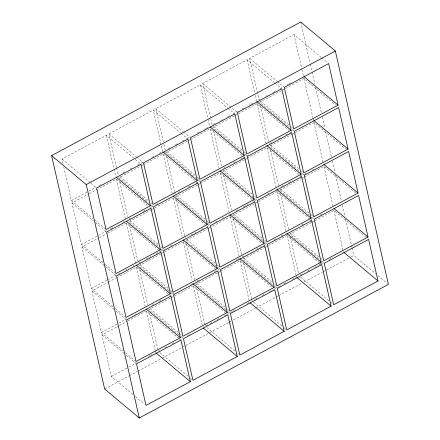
<?xml version="1.0" encoding="UTF-8"?>
<svg xmlns="http://www.w3.org/2000/svg" width="440" height="440" viewBox="0 0 440 440"><rect width="100%" height="100%" fill="white"/><g stroke="black" fill="none" stroke-linecap="round" stroke-linejoin="round"><path stroke-width="0.33" stroke-dasharray="2.2 1.65" d="M63.014 163.631L61.969 159.011L106.326 135.223L134.662 158.945M116.529 167.497L108.884 133.848L153.246 110.061L180.532 132.902M163.301 141.674L155.804 108.686L200.167 84.892L227.453 107.74M210.518 117.832L202.725 83.523L247.088 59.73L274.373 82.577M257.593 93.33L249.645 58.361L294.008 34.568L321.288 57.415M63.767 166.93L71.412 200.58L88.193 191.576M88.792 191.257L95.986 187.396M99.583 185.471L101.382 184.503M123.123 172.843L124.922 171.881M130.317 168.988L132.116 168.02M137.511 165.127L140.508 163.521M141.108 163.196L144.106 161.59M151.899 157.41L155.496 155.485M159.093 153.555L162.69 151.624L153.246 110.061M168.245 148.643L170.044 147.68M175.439 144.788L177.238 143.825M182.633 140.927L184.431 139.964M186.83 138.677L190.427 136.752M197.021 133.216L200.618 131.285M204.215 129.355L205.414 128.711M206.014 128.392L207.812 127.424M215.166 123.481L212.168 125.087L210.672 118.492M220.561 120.588L222.36 119.625M227.755 116.732L229.554 115.764M233.151 113.839L237.347 111.584M242.143 109.016L245.74 107.085M249.337 105.155L250.536 104.511M251.136 104.192L252.934 103.23M260.288 99.281L259.089 99.924L257.741 93.99M265.683 96.388L267.482 95.425M272.877 92.532L274.676 91.57M280.071 88.671L283.668 86.746M287.265 84.816L288.464 84.172M289.064 83.853L290.862 82.885M102.911 262.554L81.4 244.541L71.957 202.978L88.737 193.974M89.337 193.655L116.314 179.185L147.796 205.546M142.852 164.956L118.877 177.815L138.815 194.507M143.451 164.632L163.235 154.022L196.29 181.698M187.374 141.075L165.792 152.653L188.881 171.98M187.974 140.756L189.772 139.788M190.372 139.469L210.155 128.859L243.21 156.536M234.295 115.913L212.713 127.485L227.409 139.788M234.894 115.594L257.076 103.697L289.08 130.493M284.812 88.82L259.633 102.322L277.475 117.26M285.411 88.501L303.996 78.535L335.478 104.891M81.4 244.541L105.974 231.363M110.77 228.789L113.168 227.502M122.76 222.36L124.559 221.397M128.92 219.06L130.719 218.091M143.303 211.343L145.101 210.381M150.496 207.488L152.895 206.201M155.892 204.589L158.29 203.308M178.233 192.61L180.031 191.648M188.424 187.143L190.223 186.181M195.619 183.288L199.815 181.038M223.355 168.41L225.154 167.448M233.547 162.943L235.345 161.981M240.74 159.088L242.539 158.125M243.139 157.801L248.534 154.907M269.676 143.572L273.273 141.642M278.669 138.749L280.467 137.781M285.863 134.888L287.661 133.925M290.059 132.638L293.656 130.708M112.899 306.52L91.388 288.508L81.945 246.939L98.731 237.941M99.33 237.617L107.118 233.437M107.718 233.118L126.302 223.152L158.835 250.388M151.641 209.561L128.865 221.777L149.853 239.349M152.24 209.242L154.038 208.274M154.638 207.955L173.222 197.989L205.233 224.785M197.362 185.042L175.786 196.614L176.831 197.494M197.962 184.718L199.76 183.755M200.36 183.436L220.143 172.827L252.148 199.623M244.282 159.88L222.701 171.452L249.986 194.293M244.882 159.555L246.681 158.593M247.28 158.268L267.064 147.664L301.169 176.215M292.402 134.074L269.621 146.289L299.53 171.331M293.002 133.749L294.8 132.787M295.4 132.462L313.984 122.496L345.989 149.298M91.388 288.508L106.975 280.148M107.575 279.829L115.968 275.325M118.36 274.043L120.159 273.075M125.554 270.182L126.753 269.538M132.748 266.327L133.947 265.683M138.908 263.021L140.707 262.059M146.102 259.166L150.898 256.591M156.288 253.699L158.087 252.736M160.485 251.449L165.281 248.875M170.676 245.982L171.875 245.344M191.224 234.966L196.014 232.397M201.41 229.504L203.209 228.536M206.806 226.606L209.803 225M215.798 221.788L216.997 221.144M222.393 218.251L223.591 217.608M236.341 210.766L238.139 209.803M243.535 206.91L248.331 204.336M253.726 201.443L256.724 199.837M267.514 194.051L268.714 193.407M281.463 186.571L283.261 185.603M288.657 182.71L292.254 180.785M300.047 176.605L303.644 174.674M304.243 174.356L306.642 173.069M312.637 169.851L313.836 169.208M123.415 350.922L101.376 332.475L91.933 290.906L107.52 282.546M108.119 282.227L115.913 278.047M116.512 277.723L136.29 267.113L168.3 293.915M138.853 265.744L161.634 253.528M162.234 253.204L164.027 252.241M164.626 251.917L183.211 241.951L215.221 268.752M208.549 228.365L185.774 240.581L188.92 243.216M209.149 228.041L230.131 216.788L261.613 243.15M257.868 201.916L232.694 215.419L239.514 221.128M258.467 201.591L277.052 191.626L311.68 220.622M279.609 190.256L301.191 178.679M301.791 178.36L303.589 177.392M304.189 177.073L323.972 166.463L355.977 193.259M101.376 332.475L118.162 323.472M118.762 323.147L125.956 319.291M134.948 314.468L136.147 313.825M151.894 305.382L153.692 304.414M159.088 301.521L160.886 300.559M169.279 296.06L174.075 293.486M190.856 284.482L192.654 283.52M197.016 281.182L198.814 280.22M214.396 271.86L217.393 270.254M217.993 269.929L219.191 269.286M235.978 260.288L237.776 259.32M238.376 259.001L239.575 258.357M242.138 256.982L243.936 256.02M256.52 249.266L261.316 246.697M263.714 245.41L267.311 243.48M273.906 239.943L275.704 238.981M281.1 236.088L282.898 235.12M301.642 225.071L303.441 224.103M310.035 220.566L313.632 218.642M320.227 215.105L322.025 214.137M132.875 394.449L111.364 376.437L101.921 334.873L118.707 325.87M119.306 325.545L127.1 321.37M127.699 321.046L146.278 311.08L178.288 337.876M170.423 298.133L148.841 309.711L161.959 320.689M171.023 297.814L193.198 285.918L225.209 312.714M217.344 272.971L195.762 284.543L212.025 298.161M217.943 272.652L219.742 271.684M220.336 271.365L240.119 260.755L271.601 287.111M265.457 247.165L242.682 259.38L251.598 266.849M266.057 246.846L267.856 245.878M268.455 245.559L287.04 235.593L319.05 262.389M311.179 222.646L289.603 234.218L301.67 244.321M311.779 222.321L314.177 221.04M314.776 220.715L333.96 210.43L365.965 237.226M111.364 376.437L128.15 367.439M128.75 367.114L137.143 362.615M148.533 356.505L150.332 355.542M150.931 355.218L152.13 354.574M158.285 351.274L159.484 350.631M164.879 347.738L166.678 346.775M172.073 343.882L173.871 342.914M179.267 340.021L182.864 338.091M187.66 335.522L190.058 334.235M205.805 325.793L207.603 324.825M210.001 323.538L211.799 322.575M217.195 319.682L218.994 318.72M224.389 315.821L226.188 314.859M226.787 314.54L229.785 312.928M230.384 312.609L232.183 311.647M232.782 311.322L235.174 310.035M247.165 303.606L249.563 302.319M255.123 299.343L256.922 298.375M262.317 295.482L264.115 294.52M269.511 291.627L271.304 290.659M273.702 289.377L278.498 286.803M279.098 286.479L280.297 285.841M283.894 283.91L287.491 281.98M292.286 279.406L295.884 277.481M300.245 275.143L302.043 274.175M307.439 271.282L309.232 270.32M314.627 267.427L316.426 266.464M318.824 265.177L320.623 264.209M321.222 263.89L324.22 262.284M329.016 259.71L332.613 257.78M104.649 389.004L128.832 376.035M129.437 375.711L137.297 371.498M137.901 371.173L161.486 358.529M162.085 358.204L228.597 322.536M229.202 322.212L231.017 321.239M233.431 319.941L255.2 308.264M255.805 307.945L278.173 295.944M278.779 295.62L301.752 283.3M304.172 282.002L322.311 272.272M322.916 271.947L348.915 258.005M351.334 256.713L353.749 255.415L375.788 273.862M321.816 57.849L327.586 62.684M249.645 58.361L276.93 81.202M277.453 81.642L283.75 86.911M274.896 83.017L280.665 87.846M260.662 101.244L289.52 125.406M291.621 127.16L292.672 128.04M277.998 117.7L289.02 126.924M292.166 129.558L293.739 130.878M202.725 83.523L236.83 112.079M227.975 108.18L234.273 113.449M270.649 145.211L298.463 168.493M301.609 171.127L302.659 172.007M302.154 173.525L303.727 174.845M213.741 126.407L242.077 150.128M244.178 151.888L245.751 153.203M227.931 140.228L242.622 152.526M244.723 154.286L246.818 156.041M243.738 156.976L244.783 157.856M280.643 189.173L308.974 212.894M311.075 214.654L312.648 215.969M280.137 190.691L289.581 198.6M290.103 199.04L309.518 215.292M311.619 217.052L313.715 218.806M377.889 275.622L387.332 283.531M155.804 108.686L183.09 131.527M183.612 131.967L189.91 137.242M181.055 133.342L187.352 138.611M223.735 170.374L252.065 194.095M254.689 196.29L255.739 197.17M252.087 196.053L253.138 196.933M255.233 198.688L256.806 200.007M252.676 200.063L254.249 201.377M290.631 233.139L318.962 256.861M321.062 258.615L322.113 259.496M302.192 244.761L319.506 259.259M321.607 261.014L323.702 262.774M319.572 262.829L321.145 264.143M166.826 151.569L195.156 175.291M197.257 177.051L199.353 178.805M189.404 172.42L195.701 177.689M197.802 179.448L199.898 181.203M196.818 182.138L197.863 183.018M233.723 214.335L262.581 238.497M264.677 240.257L265.727 241.131M240.037 221.568L262.598 240.455M265.221 242.655L266.794 243.969M263.714 244.904L264.764 245.784M300.619 277.101L328.95 300.823M331.05 302.583L332.101 303.463M108.884 133.848L136.169 156.69M136.697 157.13L142.989 162.404M135.185 159.385L140.954 164.214M176.814 195.536L205.145 219.257M207.246 221.012L209.341 222.772M177.359 197.934L199.92 216.821M200.442 217.261L205.689 221.656M207.79 223.41L209.886 225.17M243.711 258.302L271.519 281.584M274.665 284.218L275.715 285.098M252.126 267.289L272.586 284.422M275.209 286.616L276.788 287.936M119.906 176.732L148.764 200.893M150.86 202.653L151.91 203.533M139.337 194.948L148.258 202.417M151.404 205.051L153.505 206.806M186.802 239.498L215.132 263.225M217.234 264.979L218.806 266.299M191.021 244.976L215.677 265.623M217.778 267.377L219.879 269.132M253.699 302.264L282.029 325.991M284.13 327.745L285.703 329.065M61.969 159.011L90.299 182.732M90.822 183.172L96.597 188.007M129.894 220.698L158.224 244.42M160.847 246.615L162.948 248.375M150.376 239.789L158.769 246.818M161.392 249.013L162.971 250.333M159.357 250.828L160.936 252.142M196.79 283.465L225.121 307.186M227.744 309.381L228.795 310.261M212.548 298.601L226.193 310.024M228.289 311.779L229.867 313.099M71.412 200.58L92.922 218.592M95.018 220.347L104.99 228.696M71.957 202.978L93.467 220.99M95.568 222.745L106.062 231.534M139.882 264.666L168.212 288.387M170.313 290.142L172.414 291.902M140.426 267.064L168.757 290.785M170.857 292.54L172.959 294.3M206.778 327.432L235.637 351.593M237.732 353.348L238.782 354.228M105.012 264.314L114.978 272.657M81.945 246.939L105.028 266.272M105.556 266.712L116.573 275.935M149.87 308.627L178.2 332.349M180.301 334.109L181.352 334.983M162.481 321.129L178.75 334.747M180.846 336.507L182.947 338.261M115.522 308.715L124.966 316.624M91.933 290.906L113.971 309.359M116.067 311.113L126.561 319.902M159.857 352.594L188.194 376.316M190.289 378.07L191.862 379.39M125.51 352.682L134.954 360.586M101.921 334.873L123.959 353.32M126.055 355.08L136.026 363.424M135.498 396.644L144.419 404.113M300.724 22L310.139 63.465M310.293 64.136L311.966 71.489M312.12 72.16L314.853 84.2M315.612 87.543L321.387 112.959M322.3 116.969L324.88 128.343M325.639 131.687L331.265 156.431M332.327 161.112L334.911 172.48M335.517 175.159L341.445 201.24M342.353 205.255L344.938 216.623M345.548 219.296L351.929 247.39M352.083 248.056L353.749 255.415M294.008 34.568L301.802 68.877M301.95 69.537L303.452 76.137M303.996 78.535L312.84 117.464M312.989 118.124L313.44 120.098M313.984 122.496L323.125 162.745M323.972 166.463L333.118 206.712M333.96 210.43L343.404 251.994M260.387 105.622L268.477 141.251M270.375 149.589L278.768 186.538M280.363 193.551L288.756 230.5M290.202 236.858L298.743 274.466M247.088 59.73L254.584 92.719M255.184 95.359L256.531 101.299M257.076 103.697L266.519 145.266M267.064 147.664L276.507 189.228M277.052 191.626L286.495 233.195M287.04 235.593L295.884 274.516M296.038 275.176L296.483 277.156M213.312 130.125L221.556 166.413M223.454 174.752L231.545 210.381M233.442 218.713L241.835 255.662M243.43 262.68L251.526 298.309M251.674 298.969L252.126 300.949M200.167 84.892L207.812 118.542M207.961 119.202L209.611 126.462M210.155 128.859L218.999 167.788M220.143 172.827L229.587 214.39M230.131 216.788L239.278 257.037M240.119 260.755L249.266 300.999M163.9 144.315L165.248 150.255M166.546 155.947L174.636 191.576M174.79 192.236L175.236 194.216M176.534 199.914L185.229 238.183M186.522 243.881L195.217 282.145M196.658 288.502L204.903 324.791M163.235 154.022L172.381 194.271M173.222 197.989L182.066 236.913M183.211 241.951L191.906 280.22M193.198 285.918L202.345 326.166M116.683 168.157L118.179 174.757M119.774 181.775L127.721 216.739M129.762 225.737L137.709 260.706M139.75 269.704L147.697 304.673M149.738 313.665L157.982 349.954M106.326 135.223L115.77 176.787M116.314 179.185L125.461 219.434M126.302 223.152L135.449 263.401M136.29 267.113L145.437 307.362M146.278 311.08L155.128 350.009M155.276 350.669L155.727 352.649"/><path stroke-width="0.66" d="M51.617 155.595L300.724 22L335.352 50.996L388.382 284.405L139.276 418L104.649 389.004L51.617 155.595L86.251 184.586L139.276 418M86.251 184.586L335.352 50.996M150.398 205.782L106.04 229.57L96.597 188.007L140.954 164.214L150.398 205.782L116.297 177.227M197.318 180.62L152.961 204.407L143.517 162.844L187.875 139.051L197.318 180.62L163.213 152.064M244.239 155.458L199.881 179.245L190.438 137.682L234.795 113.889L244.239 155.458L210.133 126.901M291.159 130.29L246.802 154.083L237.358 112.514L281.716 88.726L291.159 130.29L257.054 101.739M338.08 105.127L293.722 128.92L284.273 87.351L328.636 63.564L338.08 105.127L303.974 76.576M160.391 249.744L116.028 273.537L106.585 231.968L150.948 208.181L160.391 249.744L126.286 221.194M207.306 224.582L162.948 248.375L153.505 206.806L197.863 183.018L207.306 224.582L173.206 196.031M254.227 199.419L209.869 223.212L200.426 181.643L244.783 157.856L254.227 199.419L220.121 170.869M301.147 174.257L256.79 198.049L247.346 156.481L291.704 132.693L301.147 174.257L267.041 145.701M348.068 149.094L303.71 172.887L294.267 131.318L338.624 107.525L348.068 149.094L313.962 120.538M170.379 293.711L126.016 317.504L116.573 275.935L160.936 252.142L170.379 293.711L136.274 265.155M217.299 268.548L172.937 292.336L163.493 250.773L207.856 226.98L217.299 268.548L183.194 239.993M264.214 243.386L219.857 267.173L210.413 225.61L254.771 201.817L264.214 243.386L230.115 214.83M311.135 218.224L266.778 242.011L257.334 200.448L301.692 176.655L311.135 218.224L277.03 189.668M358.056 193.061L313.698 216.849L304.255 175.285L348.612 151.492L358.056 193.061L323.95 164.505M180.367 337.678L136.004 361.466L126.561 319.902L170.923 296.109L180.367 337.678L146.262 309.122M227.288 312.516L182.924 336.303L173.481 294.734L217.844 270.947L227.288 312.516L193.182 283.959M274.208 287.348L229.845 311.141L220.402 269.572L264.764 245.784L274.208 287.348L240.103 258.797M321.123 262.185L276.766 285.978L267.322 244.409L311.68 220.622L321.123 262.185L287.023 233.635M368.043 237.023L323.686 260.815L314.243 219.247L358.6 195.459L368.043 237.023L333.938 208.466M190.355 381.639L145.992 405.433L136.549 363.864L180.912 340.076L190.355 381.639L156.25 353.089M237.276 356.477L192.913 380.27L183.469 338.701L227.832 314.914L237.276 356.477L203.17 327.921M284.196 331.315L239.833 355.108L230.389 313.539L274.753 289.745L284.196 331.315L250.091 302.759M331.117 306.152L286.754 329.94L277.31 288.376L321.673 264.583L331.117 306.152L297.011 277.596M378.032 280.99L333.674 304.777L324.231 263.214L368.588 239.421L378.032 280.99L343.932 252.434"/></g></svg>
